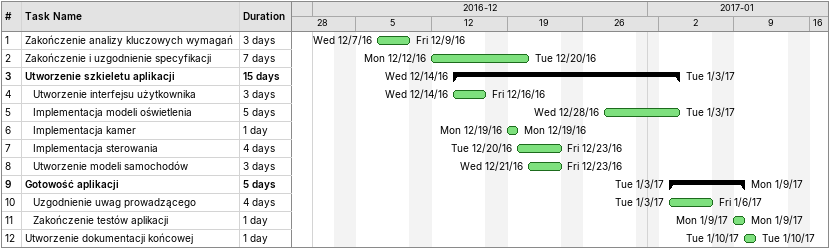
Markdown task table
| ID | Level | Task | Duration | Start | Finish |
|---|---|---|---|---|---|
| 1 | 1 | Zakończenie analizy kluczowych wymagań | 3d | 2016-12-07 | 2016-12-09 |
| 2 | 1 | Zakończenie i uzgodnienie specyfikacji | 7d | 2016-12-12 | 2016-12-20 |
| 3 | 1 | **Utworzenie szkieletu aplikacji** | 15d | 2016-12-14 | 2017-01-03 |
| 4 | 2 | Utworzenie interfejsu użytkownika | 3d | 2016-12-14 | 2016-12-16 |
| 5 | 2 | Implementacja modeli oświetlenia | 5d | 2016-12-28 | 2017-01-03 |
| 6 | 2 | Implementacja kamer | 1d | 2016-12-19 | 2016-12-19 |
| 7 | 2 | Implementacja sterowania | 4d | 2016-12-20 | 2016-12-23 |
| 8 | 2 | Utworzenie modeli samochodów | 3d | 2016-12-21 | 2016-12-23 |
| 9 | 1 | **Gotowość aplikacji** | 5d | 2017-01-03 | 2017-01-09 |
| 10 | 2 | Uzgodnienie uwag prowadzącego | 4d | 2017-01-03 | 2017-01-06 |
| 11 | 2 | Zakończenie testów aplikacji | 1d | 2017-01-09 | 2017-01-09 |
| 12 | 1 | Utworzenie dokumentacji końcowej | 1d | 2017-01-10 | 2017-01-10 |
